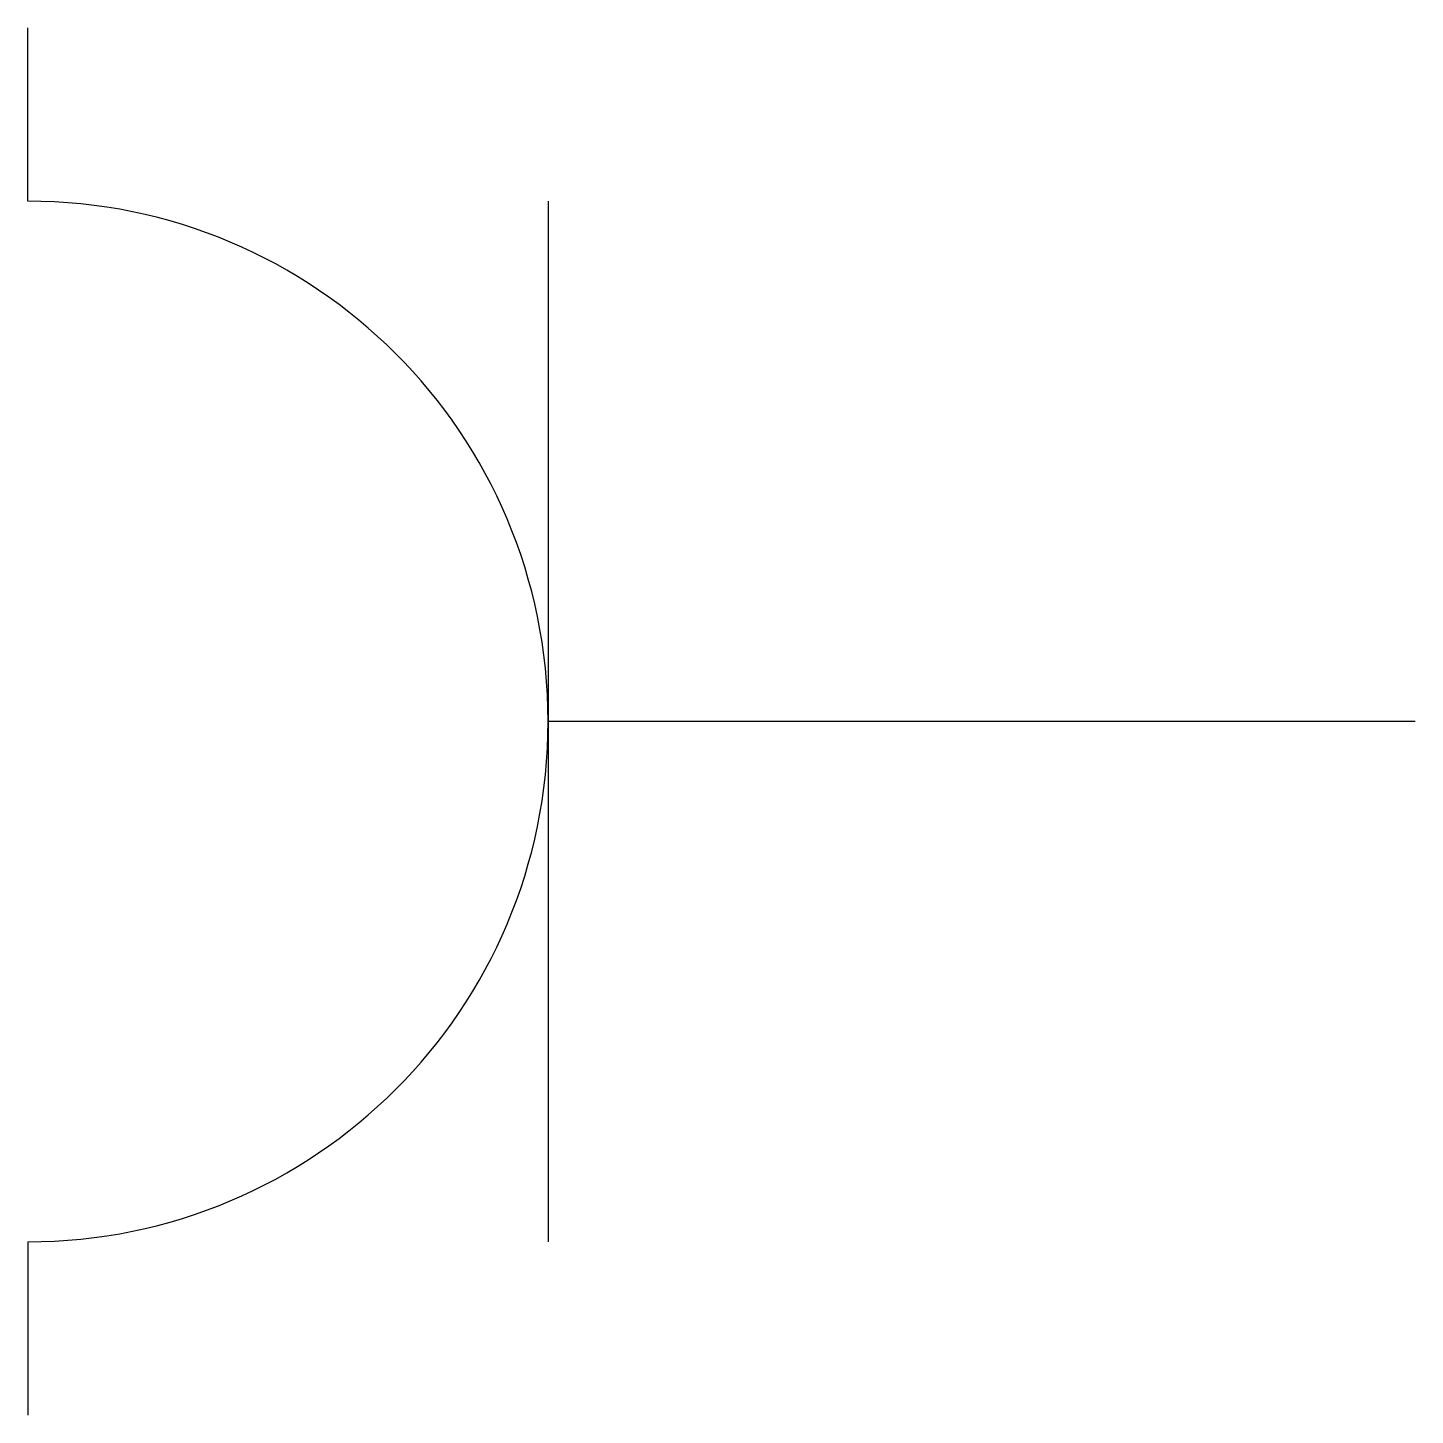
# Model space of a CAD drawing. Header units: millimetres. Extents: x -4.8 to 0, y -2.4 to 2.4.
import ezdxf

# ---------------------------------------------------------------- set-up
doc = ezdxf.new("R2010")
doc.units = ezdxf.units.MM

msp = doc.modelspace()

# ---------------------------------------------------------------- linework, layer by layer
at = {"transparency": 33554687}
for p, q in [((-4.8, 1.8), (-4.8, 2.4)), ((-3, 1.8), (-3, -1.8)), ((0, 0), (-3, 0)), ((-4.8, -1.8), (-4.8, -2.4))]:
    msp.add_line(p, q, dxfattribs=at)
msp.add_arc((-4.8, 0), 1.8, 270, 90, dxfattribs=at)

doc.saveas('drawing.dxf')
